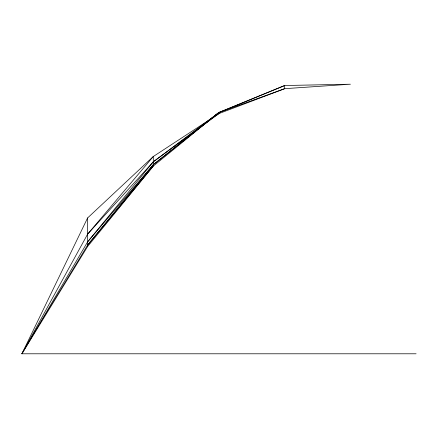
<?xml version="1.0" encoding="UTF-8"?>
<svg xmlns="http://www.w3.org/2000/svg" width="438" height="438" viewBox="0 0 438 438"><rect width="100%" height="100%" fill="white"/><g stroke="black" fill="none" stroke-linecap="round" stroke-linejoin="round"><path stroke-width="0.66" d="M87.6 234.155L153.3 161.808L219 112.522L284.7 88.673L284.7 85.519L219 112.522L153.3 164.655L87.6 245.077L21.9 353.789L87.6 246.534L153.3 166.073L153.3 156.514L87.6 234.155L21.9 353.789L87.6 241.886L153.3 164.655L219 112.402L284.7 85.519L350.4 84.211L284.7 88.673L219 113.552L153.3 156.514L87.6 217.949L21.9 353.789L416.1 353.789M87.6 241.886L153.3 161.808L219 113.552L219 112.402L153.3 166.073L87.6 245.077M87.6 217.949L87.6 246.534"/></g></svg>
